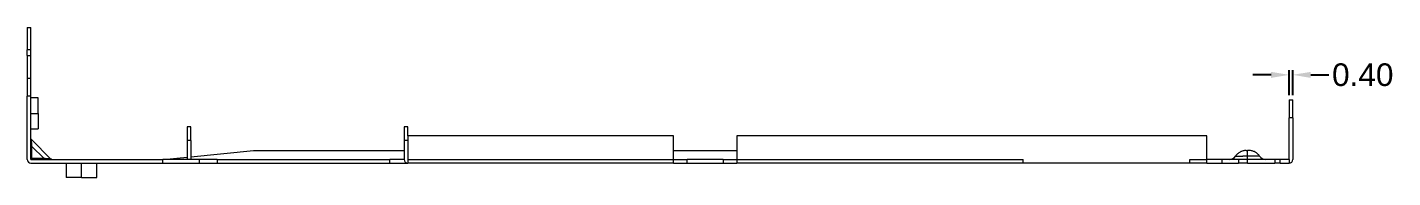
# Model space of a CAD drawing. Header units: millimetres. Extents: x 1920 to 4820, y 310 to 2320.
# Drawn here: x 2226 to 2377.1, y 505 to 521.6 of the extents above; entities that cross this region are included whole.
import ezdxf

# ---------------------------------------------------------------- set-up
doc = ezdxf.new("R2010")
doc.units = ezdxf.units.MM
doc.layers.add('core', color=7, linetype='Continuous', lineweight=20)
doc.layers.add('dim', color=82, linetype='Continuous', lineweight=9)
doc.styles.get("Standard").update_dxf_attribs({"font": 'arial.ttf'})
doc.dimstyles.get("Standard").update_dxf_attribs({"dimtxt": 0.18, "dimasz": 0.18, "dimexe": 0.18, "dimexo": 0.0625, "dimgap": 0.09, "dimtad": 0, "dimtih": 1, "dimtoh": 1, "dimzin": 0, "dimdsep": 46, "dimtxsty": 'Standard', "dimcen": 0.09, "dimadec": 0, "dimazin": 0, "dimtfac": 1, "dimtofl": 0, "dimtmove": 0, "dimatfit": 3, "dimfxl": 0, "dimtolj": 1, "dimtzin": 0, "dimarcsym": 0})

# ---------------------------------------------------------------- blocks, each defined once
blk = doc.blocks.new('*D108')
at = {"layer": 'Defpoints', "color": 0, "transparency": 16777216}
for p in [(2366.02, 516.31), (2365.62, 513.56), (2366.02, 513.56)]:
    blk.add_point(p, dxfattribs=at)
at = {"layer": 'dim', "color": 0, "lineweight": -2, "transparency": 16777216}
for p, q in [((2365.62, 514.05), (2365.62, 516.81)), ((2366.02, 514.05), (2366.02, 516.81)), ((2363.62, 516.31), (2361.62, 516.31)), ((2368.02, 516.31), (2370.02, 516.31))]:
    blk.add_line(p, q, dxfattribs=at)
at = {"layer": 'dim', "color": 0, "transparency": 16777216}
for points in [[(2363.62, 516.64), (2363.62, 515.97), (2365.62, 516.31)], [(2368.02, 516.64), (2368.02, 515.97), (2366.02, 516.31)]]:
    blk.add_solid(points, dxfattribs=at)
at = {"layer": 'dim', "color": 0, "transparency": 16777216, "insert": (2373.77, 516.31), "char_height": 2.5, "attachment_point": 5}
blk.add_mtext('\\A1;0.40', dxfattribs=at)

msp = doc.modelspace()

# ---------------------------------------------------------------- linework, layer by layer
at = {"layer": 'core'}
for p, q in [((2226.024, 521.555), (2226.024, 519.055)), ((2226.024, 521.555), (2226.424, 521.555)), ((2226.424, 519.055), (2226.424, 521.555)), ((2226.024, 518.455), (2226.024, 519.055)), ((2226.424, 519.055), (2226.024, 519.055)), ((2226.024, 518.455), (2226.024, 515.955)), ((2226.024, 518.455), (2226.424, 518.455)), ((2226.424, 518.455), (2226.424, 519.055)), ((2226.424, 515.955), (2226.424, 518.455)), ((2226.024, 515.955), (2226.024, 513.955)), ((2226.024, 515.955), (2226.424, 515.955)), ((2226.424, 513.955), (2226.424, 515.955)), ((2226.024, 506.955), (2226.024, 513.955)), ((2226.424, 513.955), (2226.024, 513.955)), ((2226.424, 506.955), (2226.424, 513.955)), ((2227.224, 513.755), (2226.424, 513.755)), ((2227.224, 512.055), (2227.224, 513.755)), ((2365.624, 513.555), (2365.624, 511.555)), ((2365.624, 513.555), (2366.024, 513.555)), ((2366.024, 511.555), (2366.024, 513.555)), ((2226.424, 512.055), (2227.224, 512.055)), ((2227.224, 512.055), (2227.224, 510.355)), ((2365.624, 506.955), (2365.624, 511.555)), ((2366.024, 511.555), (2365.624, 511.555)), ((2366.024, 511.555), (2366.024, 506.955)), ((2226.424, 510.355), (2227.224, 510.355)), ((2228.636, 507.014), (2226.485, 509.165)), ((2243.724, 510.555), (2243.724, 509.055)), ((2244.124, 510.555), (2243.724, 510.555)), ((2244.124, 509.055), (2244.124, 510.555)), ((2267.724, 510.555), (2267.724, 509.055)), ((2268.124, 510.555), (2267.724, 510.555)), ((2268.124, 509.555), (2268.124, 510.555)), ((2297.524, 509.555), (2268.124, 509.555)), ((2268.124, 509.555), (2268.124, 506.955)), ((2297.524, 506.955), (2297.524, 509.555)), ((2356.524, 509.555), (2304.524, 509.555)), ((2304.524, 509.555), (2304.524, 506.955)), ((2356.524, 506.955), (2356.524, 509.555)), ((2227.879, 507.064), (2226.534, 508.409)), ((2226.534, 507.064), (2226.534, 508.409)), ((2243.724, 509.055), (2243.724, 506.955)), ((2244.124, 509.055), (2243.724, 509.055)), ((2244.124, 509.055), (2244.124, 506.955)), ((2244.125, 507.262), (2251.059, 507.955)), ((2251.059, 507.955), (2267.725, 507.955)), ((2267.724, 509.055), (2267.724, 506.955)), ((2268.124, 509.055), (2267.724, 509.055)), ((2297.524, 507.955), (2304.524, 507.955)), ((2360.866, 507.955), (2360.866, 507.955)), ((2360.866, 507.955), (2361.024, 507.955)), ((2361.183, 507.955), (2361.024, 507.955)), ((2226.424, 506.955), (2226.534, 507.064)), ((2226.424, 506.955), (2241.024, 506.955)), ((2226.424, 506.555), (2241.024, 506.555)), ((2227.879, 507.064), (2226.534, 507.064)), ((2230.324, 506.555), (2230.324, 504.955)), ((2232.024, 504.955), (2232.024, 506.555)), ((2233.724, 504.955), (2233.724, 506.555)), ((2241.024, 506.555), (2241.024, 506.955)), ((2243.024, 506.955), (2241.024, 506.955)), ((2241.024, 506.555), (2243.024, 506.555)), ((2241.059, 506.955), (2243.725, 507.222)), ((2245.024, 506.955), (2243.024, 506.955)), ((2243.024, 506.555), (2245.024, 506.555)), ((2247.024, 506.955), (2245.024, 506.955)), ((2245.024, 506.955), (2245.024, 506.555)), ((2245.024, 506.555), (2247.024, 506.555)), ((2247.024, 506.955), (2266.124, 506.955)), ((2247.024, 506.955), (2247.024, 506.555)), ((2247.024, 506.555), (2266.124, 506.555)), ((2267.724, 506.955), (2266.124, 506.955)), ((2266.124, 506.555), (2266.124, 506.955)), ((2266.124, 506.555), (2268.124, 506.555)), ((2268.124, 506.955), (2268.124, 506.555)), ((2268.124, 506.955), (2297.524, 506.955)), ((2297.524, 506.555), (2268.124, 506.555)), ((2297.524, 506.955), (2299.024, 506.955)), ((2297.524, 506.555), (2297.524, 506.955)), ((2297.524, 506.555), (2299.024, 506.555)), ((2299.024, 506.555), (2299.024, 506.955)), ((2301.024, 506.955), (2299.024, 506.955)), ((2299.024, 506.555), (2301.024, 506.555)), ((2303.024, 506.955), (2301.024, 506.955)), ((2301.024, 506.555), (2303.024, 506.555)), ((2303.024, 506.955), (2304.524, 506.955)), ((2303.024, 506.955), (2303.024, 506.555)), ((2303.024, 506.555), (2304.524, 506.555)), ((2304.524, 506.955), (2304.524, 506.555)), ((2304.524, 506.955), (2336.207, 506.955)), ((2336.207, 506.555), (2304.524, 506.555)), ((2336.207, 506.555), (2336.207, 506.955)), ((2354.654, 506.555), (2336.207, 506.555)), ((2354.654, 506.555), (2354.654, 506.955)), ((2354.654, 506.955), (2356.524, 506.955)), ((2356.524, 506.555), (2354.654, 506.555)), ((2358.182, 506.955), (2356.524, 506.955)), ((2356.524, 506.555), (2356.524, 506.955)), ((2356.524, 506.555), (2358.182, 506.555)), ((2360.024, 506.955), (2358.182, 506.955)), ((2358.182, 506.955), (2358.182, 506.555)), ((2358.182, 506.555), (2360.024, 506.555)), ((2359.693, 507.319), (2360.49, 507.319)), ((2361.024, 506.955), (2360.024, 506.955)), ((2360.024, 506.955), (2360.024, 506.555)), ((2361.024, 506.555), (2360.024, 506.555)), ((2361.024, 507.319), (2360.49, 507.319)), ((2362.356, 507.319), (2361.024, 507.319)), ((2361.024, 506.955), (2361.024, 507.319)), ((2362.524, 506.955), (2361.024, 506.955)), ((2361.024, 506.555), (2361.024, 506.955)), ((2361.024, 506.555), (2362.524, 506.555)), ((2364.024, 506.955), (2362.524, 506.955)), ((2362.524, 506.555), (2364.024, 506.555)), ((2364.624, 506.955), (2364.024, 506.955)), ((2364.024, 506.955), (2364.024, 506.555)), ((2364.624, 506.555), (2364.024, 506.555)), ((2365.624, 506.955), (2364.624, 506.955)), ((2364.624, 506.555), (2364.624, 506.955)), ((2364.624, 506.555), (2365.624, 506.555)), ((2365.624, 506.955), (2365.624, 506.555)), ((2232.024, 504.955), (2230.324, 504.955)), ((2232.024, 504.955), (2233.724, 504.955))]:
    msp.add_line(p, q, dxfattribs=at)
for centre, radius, start, end in [((2226.424, 506.955), 0.4, 180, 270), ((2268.124, 506.955), 0.4, 180, 270), ((2359.022, 507.755), 0.8, 270, 326.94476), ((2363.027, 507.755), 0.8, 213.05524, 270), ((2365.624, 506.955), 0.4, 270, 0)]:
    msp.add_arc(centre, radius, start, end, dxfattribs=at)
for centre, major_axis, ratio, start_param, end_param in [((2226.624, 508.5), (-0.2, 0), 0.5102736, 0, 1.0989637), ((2361.024, 506.555), (0, 1.4), 0.000009, 5.2893234, 6.2831828), ((2227.97, 507.155), (0, 0.2), 0.5102736, 2.042629, 3.1415927)]:
    msp.add_ellipse(centre, major_axis=major_axis, ratio=ratio, start_param=start_param, end_param=end_param, dxfattribs=at)
for points in [[(2226.484, 509.166), (2226.444, 509.206), (2226.43, 509.262)], [(2226.484, 509.166), (2226.444, 509.206), (2226.43, 509.262)], [(2228.732, 506.96), (2228.676, 506.974), (2228.636, 507.014)], [(2228.732, 506.96), (2228.676, 506.974), (2228.636, 507.014)]]:
    msp.add_open_spline(points, degree=2, dxfattribs=at)
for points, knots in [([(2226.534, 508.409), (2226.529, 508.472), (2226.521, 508.602), (2226.508, 508.791), (2226.496, 508.974), (2226.486, 509.122), (2226.483, 509.166), (2226.483, 509.167), (2226.483, 509.167)], [0, 0, 0, 0, 0.1536751, 0.3259929, 0.5220136, 0.7439683, 0.9843523, 1, 1, 1, 1]), ([(2360.866, 507.955), (2360.75, 507.955), (2360.521, 507.927), (2360.191, 507.799), (2359.905, 507.592), (2359.757, 507.416), (2359.693, 507.319)], [0, 0, 0, 0, 0.2461015, 0.5, 0.7538984, 1, 1, 1, 1]), ([(2360.619, 507.925), (2360.612, 507.924), (2360.57, 507.921), (2360.541, 507.917), (2360.526, 507.913)], [0, 0, 0, 0, 0.1515174, 1, 1, 1, 1]), ([(2360.633, 507.927), (2360.625, 507.926), (2360.581, 507.923), (2360.551, 507.919), (2360.536, 507.916)], [0, 0, 0, 0, 0.1778316, 1, 1, 1, 1]), ([(2362.356, 507.319), (2362.292, 507.416), (2362.144, 507.592), (2361.857, 507.799), (2361.528, 507.927), (2361.299, 507.955), (2361.183, 507.955)], [0, 0, 0, 0, 0.2461015, 0.5, 0.7538985, 1, 1, 1, 1]), ([(2361.513, 507.916), (2361.498, 507.919), (2361.468, 507.923), (2361.424, 507.926), (2361.415, 507.927)], [0, 0, 0, 0, 0.8221669, 1, 1, 1, 1]), ([(2361.523, 507.913), (2361.508, 507.917), (2361.479, 507.921), (2361.436, 507.924), (2361.43, 507.925)], [0, 0, 0, 0, 0.848481, 1, 1, 1, 1]), ([(2228.636, 507.014), (2228.636, 507.014), (2228.628, 507.014), (2228.551, 507.019), (2228.36, 507.032), (2228.128, 507.047), (2227.96, 507.059), (2227.879, 507.064)], [0, 0, 0, 0, 0.0766843, 0.3270021, 0.5738252, 0.8005104, 1, 1, 1, 1])]:
    msp.add_open_spline(points, degree=3, knots=knots, dxfattribs=at)

# ---------------------------------------------------------------- dimensions: what is measured, and where the dimension line sits
at = {"layer": 'dim'}
dim = msp.add_linear_dim(base=(2366.024, 516.307), p1=(2365.624, 513.555), p2=(2366.024, 513.555), dimstyle='Standard', override={"dimtxt": 2.5, "dimasz": 2, "dimexe": 0.49975, "dimexo": 0.49975, "dimgap": 0.49975}, dxfattribs=at)
dim.commit()
dim.dimension.update_dxf_attribs({"geometry": '*D108', "text_midpoint": (2373.767, 516.307)})

doc.saveas('drawing.dxf')
